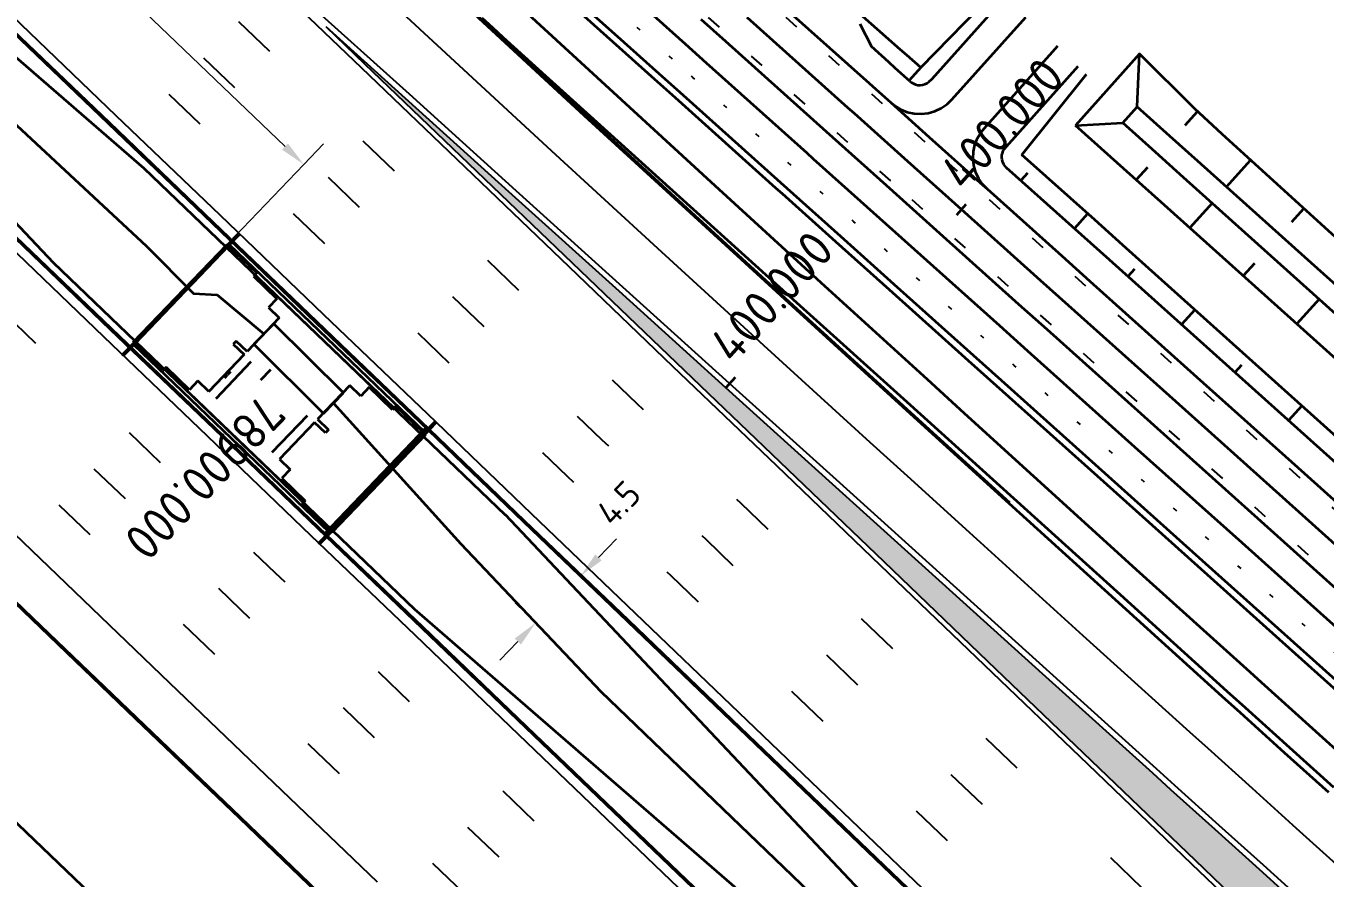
# Model space of a CAD drawing. Header units: metres. Extents: x 134219 to 139178, y 438661 to 444352.
# Drawn here: x 138067.3 to 138157.6, y 439643.4 to 439702.7 of the extents above; entities that cross this region are included whole.
import ezdxf

# ---------------------------------------------------------------- set-up
doc = ezdxf.new("R2010")
doc.units = ezdxf.units.M
for name, pattern in [('13strp', [4, 1, -3]), ('30270strp', [3, 0.3, -2.7]), ('39strp', [12, 3, -9])]:
    doc.linetypes.add(name, pattern=pattern)
doc.layers.get('DEFPOINTS').update_dxf_attribs({"color": 193})
for name, color, linetype, lineweight in [('N-WE-KL-ET_LS_OV_KABEL-G', 10, 'KL-LS-OV-N', 35), ('N-WE-KL-ET_LS_OV_KABEL-M', 7, 'Continuous', 18), ('N-WE-KL-ET_MANTELBUIS-G', 10, 'Continuous', 35), ('Utd-geleiderail-nw', 8, 'glm a2ee v014$0$f2m40080', 35), ('Utd-ondergr-nw', 8, '13strp', 35)]:
    doc.layers.add(name, color=color, linetype=linetype, lineweight=lineweight)
doc.layers.add('Utd-weg-nw', color=8, linetype='Continuous')
doc.styles.add('alm a2ee v011$0$rtw_iso', font='NLCS-ISO.ttf')
doc.styles.add('NLCS_18', font='NLCS-ISO.ttf', dxfattribs={"height": 1.8})
doc.linetypes.add('glm a2ee v014$0$f2m40080', pattern='A,2,-1,[160,RTW.shx,S=0.5,R=0,X=0,Y=0],-1', length=4)
doc.linetypes.add('KL-LS-OV-N', pattern='A,4,-1,[103,NLCS.SHX,S=0.75,R=0,X=0,Y=0],-1,4,-1.5,["0V",Standard,S=1,R=0,X=0,Y=-0.5],-3', length=14.5)
doc.dimstyles.new('NLCS_t18_pijl_Dimension_l3_h1', dxfattribs={"dimtxt": 1.8, "dimasz": 1.8, "dimexe": 2, "dimexo": 2, "dimgap": 0.7, "dimtad": 1, "dimdec": 1, "dimzin": 0, "dimdsep": 46, "dimtxsty": 'NLCS_18', "dimcen": 2.5, "dimdle": 2, "dimclrd": 256, "dimclre": 256, "dimclrt": 256, "dimadec": 1, "dimazin": 0, "dimtfac": 1, "dimtdec": 1, "dimtofl": 0, "dimtmove": 1, "dimatfit": 0, "dimfxl": 0, "dimtolj": 1, "dimtzin": 0, "dimlwd": 18, "dimlwe": 18, "dimarcsym": 0})

# ---------------------------------------------------------------- blocks, each defined once
blk = doc.blocks.new('*D500')
at = {"layer": 'DEFPOINTS', "color": 0, "transparency": 16777216}
for p in [(138052.895, 439725.314), (138052.895, 439725.314), (138086.565, 439693.029)]:
    blk.add_point(p, dxfattribs=at)
at = {"layer": 'N-WE-KL-ET_LS_OV_KABEL-M', "lineweight": 18, "transparency": 16777216}
for p, q in [((138052.895, 439725.314), (138054.28, 439726.758)), ((138086.565, 439693.029), (138087.95, 439694.473))]:
    blk.add_line(p, q, dxfattribs=at)
at = {"layer": 'N-WE-KL-ET_LS_OV_KABEL-M', "linetype": 'Continuous', "lineweight": 18, "transparency": 16777216}
blk.add_line((138085.266, 439694.275), (138054.195, 439724.068), dxfattribs=at)
at = {"layer": 'N-WE-KL-ET_LS_OV_KABEL-M', "transparency": 16777216}
for points in [[(138054.402, 439724.285), (138053.987, 439723.852), (138052.895, 439725.314)], [(138085.474, 439694.491), (138085.059, 439694.058), (138086.565, 439693.029)]]:
    blk.add_solid(points, dxfattribs=at)
at = {"layer": 'N-WE-KL-ET_LS_OV_KABEL-M', "transparency": 16777216, "insert": (138070.838, 439710.326), "char_height": 1.8, "attachment_point": 5, "rotation": 316.20292, "style": 'NLCS_18'}
blk.add_mtext('\\A1;46.6', dxfattribs=at)
blk = doc.blocks.new('*D502')
at = {"layer": 'DEFPOINTS', "color": 0, "transparency": 16777216}
for p in [(138105.814, 439664.408), (138102.702, 439661.162), (138102.702, 439661.162)]:
    blk.add_point(p, dxfattribs=at)
at = {"layer": 'N-WE-KL-ET_LS_OV_KABEL-M', "linetype": 'Continuous', "lineweight": 18, "transparency": 16777216}
for p, q in [((138107.06, 439665.708), (138108.306, 439667.007)), ((138101.456, 439659.863), (138100.21, 439658.563))]:
    blk.add_line(p, q, dxfattribs=at)
at = {"layer": 'N-WE-KL-ET_LS_OV_KABEL-M', "lineweight": 18, "transparency": 16777216}
for p, q in [((138105.814, 439664.408), (138104.371, 439665.792)), ((138102.702, 439661.162), (138101.258, 439662.546))]:
    blk.add_line(p, q, dxfattribs=at)
at = {"layer": 'N-WE-KL-ET_LS_OV_KABEL-M', "transparency": 16777216}
for points in [[(138106.843, 439665.915), (138107.277, 439665.5), (138105.814, 439664.408)], [(138101.24, 439660.07), (138101.673, 439659.655), (138102.702, 439661.162)]]:
    blk.add_solid(points, dxfattribs=at)
at = {"layer": 'N-WE-KL-ET_LS_OV_KABEL-M', "transparency": 16777216, "insert": (138108.457, 439669.476), "char_height": 1.8, "attachment_point": 5, "rotation": 46.20578, "style": 'NLCS_18'}
blk.add_mtext('\\A1;4.5', dxfattribs=at)

msp = doc.modelspace()

# ---------------------------------------------------------------- hatches: boundary and pattern name
at = {"layer": 'Utd-weg-nw', "linetype": 'Continuous'}
msp.add_hatch(color=256, dxfattribs=at).paths.add_polyline_path([(138088.128, 439702.589), (138090.801, 439700.026), (138098.019, 439693.105), (138105.238, 439686.185), (138112.456, 439679.264), (138119.674, 439672.343), (138126.893, 439665.423), (138134.111, 439658.502), (138141.329, 439651.581), (138148.548, 439644.661), (138152.918, 439640.47), (138154.787, 439642.419), (138153.027, 439644.002), (138149.948, 439646.778), (138146.87, 439649.556), (138145.601, 439650.701), (138138.179, 439657.402), (138130.756, 439664.103), (138123.334, 439670.805), (138115.911, 439677.506), (138108.489, 439684.207), (138101.066, 439690.908), (138093.644, 439697.609)])

# ---------------------------------------------------------------- linework, layer by layer
at = {"layer": 'N-WE-KL-ET_LS_OV_KABEL-G', "flags": 128}
for points, elevation in [([(138046.772, 439714.322), (138047.228, 439713.882), (138048.955, 439712.644), (138051.865, 439709.961), (138053.219, 439708.199), (138075.646, 439687.35), (138078.905, 439684.054), (138080.543, 439683.965), (138083.792, 439681.241), (138083.794, 439681.24)], 0.581), ([(138088.637, 439676.432), (138088.638, 439676.428), (138097.501, 439666.648), (138107.234, 439656.382), (138139.914, 439624.963), (138141.781, 439623.503), (138163.107, 439603.074)], 1.168)]:
    msp.add_lwpolyline(points, dxfattribs=dict(at, elevation=elevation))
at = {"layer": 'N-WE-KL-ET_LS_OV_KABEL-M'}
msp.add_lwpolyline([(138081.235, 439687.47), (138086.565, 439693.029)], dxfattribs=at)
at = {"layer": 'N-WE-KL-ET_MANTELBUIS-G', "flags": 128}
msp.add_lwpolyline([(138089.341, 439677.142), (138084.498, 439681.95), (138083.089, 439680.531), (138087.932, 439675.722)], close=True, dxfattribs=at)
at = {"layer": 'Utd-geleiderail-nw', "linetype": 'Continuous', "flags": 128}
for points in [[(138024.839, 439736.668), (138075.447, 439692.776), (138100.581, 439668.677)], [(138023.148, 439734.947), (138069.146, 439686.204), (138094.279, 439662.105)], [(138098.944, 439703.218), (138099.682, 439702.546), (138100.42, 439701.875), (138101.158, 439701.205), (138101.897, 439700.535), (138102.637, 439699.866), (138103.376, 439699.196), (138103.839, 439698.779), (138106.226, 439696.624), (138113.649, 439689.922), (138121.071, 439683.221), (138128.494, 439676.52), (138135.916, 439669.819), (138143.339, 439663.118), (138150.761, 439656.417), (138152.03, 439655.271), (138155.106, 439652.495), (138158.18, 439649.723)], [(138100.574, 439668.684), (138146.859, 439619.636)], [(138094.274, 439662.109), (138143.623, 439619.31)]]:
    msp.add_lwpolyline(points, dxfattribs=at)
at = {"layer": 'Utd-ondergr-nw', "linetype": 'Continuous'}
for p, q in [((138125.232, 439702.813), (138126.036, 439701.222)), ((138082.021, 439688.218), (138081.271, 439687.435)), ((138081.343, 439687.366), (138082.093, 439688.148)), ((138082.093, 439688.148), (138082.021, 439688.218)), ((138074.709, 439680.664), (138081.235, 439687.47)), ((138074.816, 439680.559), (138081.343, 439687.366)), ((138081.343, 439687.366), (138074.817, 439680.56)), ((138081.235, 439687.47), (138081.343, 439687.366)), ((138081.271, 439687.435), (138081.343, 439687.366)), ((138081.343, 439687.366), (138083.298, 439685.492)), ((138094.997, 439674.412), (138081.412, 439687.438)), ((138083.298, 439685.492), (138083.069, 439685.253)), ((138083.069, 439685.253), (138084.693, 439683.696)), ((138092.848, 439676.091), (138083.176, 439685.365)), ((138084.693, 439683.696), (138084.108, 439683.086)), ((138084.866, 439682.36), (138082.624, 439680.021)), ((138084.108, 439683.086), (138084.866, 439682.36)), ((138073.958, 439679.809), (138074.745, 439680.629)), ((138074.817, 439680.56), (138074.031, 439679.74)), ((138074.817, 439680.56), (138074.709, 439680.664)), ((138074.745, 439680.629), (138074.817, 439680.56)), ((138088.332, 439667.462), (138074.748, 439680.488)), ((138076.771, 439678.685), (138074.816, 439680.559)), ((138081.866, 439680.748), (138081.658, 439680.531)), ((138081.658, 439680.531), (138082.416, 439679.804)), ((138082.624, 439680.021), (138081.866, 439680.748)), ((138074.031, 439679.74), (138073.958, 439679.809)), ((138079.966, 439677.249), (138082.416, 439679.804)), ((138082.416, 439679.804), (138079.966, 439677.249)), ((138076.999, 439678.923), (138076.771, 439678.685)), ((138086.547, 439669.519), (138076.875, 439678.793)), ((138078.623, 439677.366), (138076.999, 439678.923)), ((138080.471, 439676.765), (138082.921, 439679.32)), ((138081.471, 439678.601), (138081.272, 439678.394)), ((138079.208, 439677.976), (138078.623, 439677.366)), ((138079.966, 439677.249), (138079.208, 439677.976)), ((138081.073, 439678.187), (138081.272, 439678.394)), ((138089.775, 439677.653), (138087.532, 439675.315)), ((138090.532, 439676.926), (138089.775, 439677.653)), ((138091.117, 439677.536), (138090.532, 439676.926)), ((138092.741, 439675.979), (138091.117, 439677.536)), ((138092.97, 439676.217), (138092.741, 439675.979)), ((138094.927, 439674.34), (138092.97, 439676.217)), ((138084.369, 439673.027), (138086.819, 439675.583)), ((138087.324, 439675.098), (138084.874, 439672.543)), ((138088.082, 439674.371), (138087.324, 439675.098)), ((138087.532, 439675.315), (138088.29, 439674.588)), ((138095.679, 439675.123), (138094.927, 439674.34)), ((138095, 439674.271), (138095.751, 439675.054)), ((138095.751, 439675.054), (138095.679, 439675.123)), ((138087.983, 439667.332), (138095.112, 439674.767)), ((138088.29, 439674.588), (138088.082, 439674.371)), ((138088.401, 439667.534), (138094.927, 439674.34)), ((138088.402, 439667.534), (138094.927, 439674.34)), ((138095.036, 439674.236), (138088.51, 439667.43)), ((138094.927, 439674.34), (138095, 439674.271)), ((138094.927, 439674.34), (138095.036, 439674.236)), ((138084.874, 439672.543), (138085.632, 439671.816)), ((138085.632, 439671.816), (138085.047, 439671.206)), ((138085.047, 439671.206), (138086.671, 439669.649)), ((138086.671, 439669.649), (138086.443, 439669.411)), ((138086.443, 439669.411), (138088.401, 439667.534)), ((138087.616, 439666.715), (138088.402, 439667.534)), ((138088.474, 439667.465), (138087.688, 439666.645)), ((138088.51, 439667.43), (138088.402, 439667.534)), ((138088.402, 439667.534), (138088.474, 439667.465)), ((138087.688, 439666.645), (138087.616, 439666.715))]:
    msp.add_line(p, q, dxfattribs=at)
at = {"layer": 'Utd-ondergr-nw', "color": 7, "linetype": 'Continuous'}
for p, q in [((138131.972, 439689.524), (138132.639, 439690.268)), ((138084.247, 439678.741), (138083.555, 439678.019)), ((138084.247, 439678.741), (138083.555, 439678.019)), ((138115.911, 439677.506), (138116.581, 439678.248))]:
    msp.add_line(p, q, dxfattribs=at)
at = {"layer": 'Utd-ondergr-nw', "linetype": 'Continuous', "flags": 128}
for points in [[(137957.753, 439792.495), (137964.932, 439785.527), (137972.119, 439778.566), (137979.312, 439771.612), (137986.513, 439764.666), (137993.72, 439757.726), (138000.935, 439750.794), (138005.285, 439746.621), (138008.154, 439743.87), (138015.372, 439736.949), (138022.591, 439730.028), (138029.809, 439723.108), (138037.027, 439716.187), (138044.246, 439709.266), (138051.464, 439702.346), (138058.682, 439695.425), (138065.9, 439688.504), (138073.119, 439681.583), (138080.337, 439674.663), (138087.555, 439667.742), (138094.774, 439660.821), (138101.992, 439653.901), (138109.21, 439646.98), (138116.429, 439640.059)], [(137957.801, 439792.546), (137964.981, 439785.577), (137972.168, 439778.616), (137979.361, 439771.663), (137986.562, 439764.716), (137993.769, 439757.777), (138000.983, 439750.844), (138005.334, 439746.671), (138008.203, 439743.92), (138015.421, 439737), (138022.639, 439730.079), (138029.857, 439723.158), (138037.076, 439716.238), (138044.294, 439709.317), (138051.512, 439702.396), (138058.731, 439695.475), (138065.949, 439688.555), (138073.167, 439681.634), (138080.386, 439674.713), (138087.604, 439667.793), (138094.822, 439660.872), (138102.04, 439653.951), (138109.259, 439647.03), (138116.477, 439640.11)], [(137959.379, 439765.401), (137966.586, 439758.434), (137973.8, 439751.475), (137981.021, 439744.523), (137988.248, 439737.578), (137992.606, 439733.397), (137995.475, 439730.646), (138002.694, 439723.725), (138009.912, 439716.804), (138017.13, 439709.884), (138024.349, 439702.963), (138031.567, 439696.042), (138038.785, 439689.122), (138046.003, 439682.201), (138053.222, 439675.28), (138060.44, 439668.36), (138067.658, 439661.439), (138074.877, 439654.518), (138082.095, 439647.597), (138089.313, 439640.677)], [(137959.428, 439765.451), (137966.635, 439758.484), (137973.848, 439751.525), (137981.069, 439744.573), (137988.297, 439737.628), (137992.655, 439733.447), (137995.524, 439730.696), (138002.742, 439723.776), (138009.96, 439716.855), (138017.179, 439709.934), (138024.397, 439703.014), (138031.615, 439696.093), (138038.834, 439689.172), (138046.052, 439682.251), (138053.27, 439675.331), (138060.489, 439668.41), (138067.707, 439661.489), (138074.925, 439654.569), (138082.143, 439647.648), (138089.362, 439640.727)], [(137958.959, 439750.536), (137966.18, 439743.569), (137973.409, 439736.609), (137980.644, 439729.657), (137985.007, 439725.471), (137987.876, 439722.72), (137995.095, 439715.799), (138002.313, 439708.879), (138009.531, 439701.958), (138016.75, 439695.037), (138023.968, 439688.117), (138031.186, 439681.196), (138038.405, 439674.275), (138045.623, 439667.355), (138052.841, 439660.434), (138060.059, 439653.513), (138067.278, 439646.592), (138074.496, 439639.672)], [(138110.947, 439698.963), (138108.076, 439701.537), (138105.206, 439704.11), (138103.5, 439705.638), (138096.054, 439712.313), (138092.958, 439715.089), (138091.78, 439716.198), (138090.657, 439717.364), (138089.591, 439718.582), (138088.587, 439719.851), (138087.665, 439721.139), (138086.806, 439722.468), (138086.011, 439723.837), (138085.282, 439725.243), (138084.62, 439726.681), (138084.028, 439728.149), (138083.507, 439729.644), (138083.108, 439730.974), (138083.057, 439731.162), (138082.68, 439732.7), (138082.377, 439734.254), (138082.147, 439735.82), (138081.993, 439737.396), (138081.92, 439738.77)], [(138111.28, 439699.336), (138108.41, 439701.909), (138105.539, 439704.482), (138103.834, 439706.011), (138096.388, 439712.686), (138093.292, 439715.461), (138092.131, 439716.554), (138091.025, 439717.702), (138089.976, 439718.902), (138088.986, 439720.152), (138088.079, 439721.42), (138087.232, 439722.73), (138086.449, 439724.078), (138085.731, 439725.462), (138085.079, 439726.879), (138084.496, 439728.325), (138083.983, 439729.798), (138083.59, 439731.108), (138083.54, 439731.293), (138083.168, 439732.807), (138082.869, 439734.338), (138082.644, 439735.881), (138082.492, 439737.433)], [(138113.116, 439701.383), (138110.245, 439703.957), (138107.375, 439706.53), (138105.67, 439708.058), (138098.224, 439714.733), (138095.128, 439717.509), (138094.064, 439718.51), (138093.051, 439719.561), (138092.09, 439720.661), (138091.184, 439721.806), (138090.352, 439722.967), (138089.577, 439724.167), (138088.859, 439725.402), (138088.201, 439726.67), (138087.605, 439727.968), (138087.07, 439729.293), (138086.6, 439730.642), (138086.241, 439731.842), (138086.194, 439732.011), (138085.854, 439733.398), (138085.58, 439734.8), (138085.374, 439736.214), (138085.234, 439737.635)], [(138159.552, 439651.246), (138156.479, 439654.017), (138153.404, 439656.793), (138152.135, 439657.938), (138144.713, 439664.639), (138137.33, 439671.344), (138132.512, 439675.72), (138129.932, 439678.066), (138122.549, 439684.793), (138115.18, 439691.536), (138107.825, 439698.293), (138100.483, 439705.065), (138093.154, 439711.852), (138085.84, 439718.653), (138082.925, 439721.37), (138082.837, 439721.453), (138082.766, 439721.52)], [(138157.845, 439649.352), (138154.771, 439652.124), (138151.695, 439654.9), (138150.426, 439656.046), (138143.004, 439662.747), (138135.616, 439669.457), (138130.798, 439673.833), (138128.216, 439676.179), (138120.83, 439682.91), (138113.457, 439689.656), (138106.098, 439696.417), (138098.752, 439703.193), (138091.42, 439709.983), (138084.101, 439716.787), (138081.186, 439719.506), (138081.097, 439719.589), (138081.057, 439719.626)], [(138135.663, 439669.508), (138130.845, 439673.885), (138128.263, 439676.231), (138120.877, 439682.962), (138113.504, 439689.708), (138106.145, 439696.469), (138098.8, 439703.244), (138091.468, 439710.034), (138084.149, 439716.839), (138081.233, 439719.557), (138081.145, 439719.64), (138081.104, 439719.678)], [(138130.084, 439694.909), (138127.406, 439697.309), (138126.36, 439698.246), (138125.911, 439698.648), (138118.913, 439704.92)], [(138129.474, 439699.775), (138134.559, 439704.987)], [(138128.74, 439698.798), (138128.824, 439698.731), (138128.964, 439698.647), (138129.116, 439698.586), (138129.275, 439698.552), (138129.438, 439698.543), (138129.6, 439698.561), (138129.757, 439698.606), (138129.905, 439698.675), (138130.039, 439698.767), (138130.256, 439698.982), (138135.184, 439704.488)], [(138065.49, 439703.07), (138065.762, 439702.809), (138072.98, 439695.889), (138080.199, 439688.968), (138087.417, 439682.047), (138094.635, 439675.126), (138101.854, 439668.206), (138109.072, 439661.285), (138116.29, 439654.364), (138123.508, 439647.444), (138130.727, 439640.523), (138137.945, 439633.602), (138145.163, 439626.681), (138152.382, 439619.761), (138159.6, 439612.84)], [(138065.538, 439703.121), (138065.811, 439702.86), (138073.029, 439695.939), (138080.247, 439689.018), (138087.465, 439682.098), (138094.684, 439675.177), (138101.902, 439668.256), (138109.12, 439661.336), (138116.339, 439654.415), (138123.557, 439647.494), (138130.775, 439640.573), (138137.994, 439633.653), (138145.212, 439626.732), (138152.43, 439619.811), (138159.648, 439612.891)], [(138127.08, 439691.557), (138123.357, 439694.895), (138122.907, 439695.297), (138115.91, 439701.569), (138114.197, 439703.104)], [(138159.427, 439665.589), (138154.646, 439669.874), (138147.199, 439676.548), (138139.752, 439683.222), (138137.802, 439684.97), (138132.305, 439689.896), (138128.582, 439693.233), (138124.858, 439696.57), (138124.409, 439696.973), (138117.412, 439703.244)], [(138129.474, 439699.775), (138128.5, 439700.633), (138128.046, 439701.032), (138125.043, 439703.658)], [(138127.406, 439697.309), (138127.657, 439697.106), (138128.077, 439696.854), (138128.532, 439696.674), (138129.01, 439696.569), (138129.498, 439696.544), (138129.985, 439696.599), (138130.456, 439696.732), (138130.899, 439696.939), (138131.302, 439697.216), (138131.643, 439697.542), (138136.769, 439703.268)], [(138159.256, 439660.035), (138156.59, 439662.424), (138151.81, 439666.709), (138144.363, 439673.383), (138136.916, 439680.057), (138134.966, 439681.805), (138129.469, 439686.731), (138125.745, 439690.068), (138122.022, 439693.405), (138121.573, 439693.808), (138114.575, 439700.079), (138113.116, 439701.383)], [(138128.74, 439698.798), (138127.695, 439699.735), (138127.246, 439700.138), (138126.036, 439701.222)], [(138134.107, 439691.302), (138133.79, 439691.633), (138133.512, 439692.036), (138133.302, 439692.478), (138133.168, 439692.948), (138133.111, 439693.434), (138133.135, 439693.923), (138133.237, 439694.402), (138133.416, 439694.857), (138133.667, 439695.278), (138133.874, 439695.538), (138139.004, 439701.267)], [(138185.193, 439664.03), (138180.216, 439668.438), (138172.819, 439675.167), (138170.098, 439677.495), (138165.253, 439681.708), (138157.826, 439688.405), (138150.421, 439695.126), (138148.505, 439696.912), (138144.687, 439700.715)], [(138129.474, 439699.775), (138128.669, 439698.862)], [(138135.442, 439692.792), (138135.337, 439692.902), (138135.244, 439693.036), (138135.174, 439693.184), (138135.129, 439693.34), (138135.11, 439693.502), (138135.118, 439693.665), (138135.152, 439693.825), (138135.212, 439693.977), (138135.295, 439694.117), (138135.433, 439694.285), (138140.421, 439699.855)], [(138164.534, 439650.94), (138157.087, 439657.614), (138154.421, 439660.004), (138149.64, 439664.288), (138142.194, 439670.963), (138134.747, 439677.637), (138132.797, 439679.384), (138127.3, 439684.311), (138123.576, 439687.648), (138119.853, 439690.985), (138119.403, 439691.388), (138112.406, 439697.659), (138110.947, 439698.963)], [(138164.868, 439651.313), (138157.421, 439657.987), (138154.755, 439660.376), (138149.974, 439664.661), (138142.527, 439671.335), (138135.08, 439678.009), (138133.13, 439679.757), (138127.633, 439684.683), (138123.91, 439688.02), (138120.187, 439691.357), (138119.737, 439691.76), (138112.74, 439698.031), (138111.28, 439699.335)], [(138136.497, 439693.693), (138140.995, 439699.298)], [(138188.084, 439658.233), (138186.072, 439659.988), (138178.558, 439666.588), (138171.08, 439673.227), (138168.412, 439675.614), (138163.631, 439679.899), (138156.184, 439686.573), (138148.737, 439693.247), (138146.787, 439694.995), (138144.513, 439697.029)], [(138147.86, 439695.758), (138148.717, 439696.715)], [(138187.083, 439657.116), (138185.071, 439658.871), (138177.557, 439665.471), (138170.079, 439672.11), (138167.411, 439674.497), (138162.63, 439678.782), (138155.183, 439685.456), (138147.736, 439692.13), (138145.786, 439693.878), (138143.511, 439695.912)], [(138185.935, 439644.853), (138183.828, 439646.741), (138178.488, 439651.527), (138171.041, 439658.201), (138163.595, 439664.875), (138160.928, 439667.265), (138156.148, 439671.549), (138148.701, 439678.223), (138141.254, 439684.897), (138139.304, 439686.645), (138134.107, 439691.302), (138133.807, 439691.572), (138130.084, 439694.909)], [(138187.29, 439653.856), (138183.519, 439657.14), (138176.005, 439663.739), (138168.527, 439670.379), (138165.859, 439672.766), (138161.078, 439677.051), (138153.631, 439683.725), (138146.184, 439690.399), (138144.234, 439692.147), (138140.221, 439695.732)], [(138185.923, 439649.746), (138180.85, 439654.161), (138173.336, 439660.761), (138165.858, 439667.4), (138163.189, 439669.787), (138158.409, 439674.072), (138150.962, 439680.746), (138143.515, 439687.42), (138141.565, 439689.168), (138136.497, 439693.693)], [(138150.726, 439691.465), (138152.399, 439693.331)], [(138185.163, 439648.23), (138179.823, 439653.016), (138172.376, 439659.69), (138164.929, 439666.364), (138162.263, 439668.754), (138157.483, 439673.039), (138150.036, 439679.713), (138142.589, 439686.387), (138140.639, 439688.135), (138135.442, 439692.792)], [(138136.889, 439692.42), (138136.43, 439691.906)], [(138145.226, 439692.819), (138144.451, 439691.953)], [(138182.932, 439641.502), (138175.485, 439648.176), (138168.038, 439654.85), (138160.591, 439661.524), (138157.925, 439663.913), (138153.144, 439668.198), (138145.697, 439674.872), (138138.251, 439681.546), (138136.3, 439683.294), (138130.804, 439688.22), (138127.08, 439691.557)], [(138149.725, 439690.348), (138148.173, 439688.616)], [(138141.076, 439689.604), (138140.152, 439688.571)], [(138155.276, 439689.049), (138156.102, 439689.971)], [(138152.673, 439686.145), (138151.897, 439685.279)], [(138144.338, 439685.751), (138143.874, 439685.234)], [(138157.172, 439683.673), (138155.62, 439681.942)], [(138148.524, 439682.931), (138147.598, 439681.897)], [(138151.784, 439679.077), (138151.321, 439678.56)], [(138155.971, 439676.257), (138155.045, 439675.223)]]:
    msp.add_lwpolyline(points, dxfattribs=at)
msp.add_lwpolyline([(138140.221, 439695.732), (138143.511, 439695.912), (138144.513, 439697.029), (138144.687, 439700.715), (138140.221, 439695.732)], close=True, dxfattribs=at)
at = {"layer": 'Utd-weg-nw', "linetype": '39strp', "flags": 128}
for points in [[(137875.961, 439866.187), (137883.122, 439859.208), (137890.284, 439852.228), (137897.445, 439845.249), (137904.607, 439838.269), (137911.768, 439831.29), (137917.211, 439825.985), (137918.93, 439824.31), (137926.091, 439817.331), (137933.253, 439810.351), (137940.414, 439803.372), (137943.472, 439800.391), (137947.581, 439796.39), (137954.756, 439789.411), (137961.939, 439782.44), (137969.129, 439775.476), (137976.325, 439768.519), (137983.529, 439761.57), (137990.74, 439754.627), (137997.957, 439747.692), (138002.309, 439743.517), (138005.178, 439740.766), (138012.396, 439733.845), (138019.615, 439726.925), (138026.833, 439720.004), (138034.051, 439713.083), (138041.27, 439706.162), (138048.488, 439699.242), (138055.706, 439692.321), (138062.925, 439685.4), (138070.143, 439678.48), (138077.361, 439671.559), (138084.579, 439664.638), (138091.798, 439657.718), (138099.016, 439650.797), (138106.234, 439643.876), (138113.453, 439636.955), (138120.671, 439630.035), (138127.889, 439623.114), (138135.108, 439616.193), (138142.326, 439609.273), (138149.544, 439602.352), (138156.763, 439595.431), (138163.981, 439588.51), (138171.199, 439581.59), (138178.417, 439574.669), (138185.636, 439567.748), (138192.854, 439560.828), (138200.072, 439553.907), (138207.291, 439546.986)], [(137873.518, 439863.681), (137880.679, 439856.701), (137887.841, 439849.722), (137895.002, 439842.742), (137902.164, 439835.763), (137909.325, 439828.783), (137914.768, 439823.479), (137916.487, 439821.804), (137923.648, 439814.824), (137930.81, 439807.845), (137937.971, 439800.865), (137941.03, 439797.885), (137945.139, 439793.882), (137952.318, 439786.901), (137959.503, 439779.927), (137966.695, 439772.961), (137973.894, 439766.001), (137981.1, 439759.049), (137988.313, 439752.105), (137995.533, 439745.167), (137999.887, 439740.99), (138002.756, 439738.24), (138009.974, 439731.319), (138017.193, 439724.398), (138024.411, 439717.477), (138031.629, 439710.557), (138038.847, 439703.636), (138046.066, 439696.715), (138053.284, 439689.795), (138060.502, 439682.874), (138067.721, 439675.953), (138074.939, 439669.033), (138082.157, 439662.112), (138089.376, 439655.191), (138096.594, 439648.27), (138103.812, 439641.35), (138111.03, 439634.429), (138118.249, 439627.508), (138125.467, 439620.588), (138132.685, 439613.667), (138139.904, 439606.746), (138147.122, 439599.825), (138154.34, 439592.905), (138161.559, 439585.984), (138168.777, 439579.063), (138175.995, 439572.143), (138183.213, 439565.222), (138190.432, 439558.301), (138197.65, 439551.381), (138204.868, 439544.46)], [(137871.075, 439861.174), (137878.237, 439854.195), (137885.398, 439847.215), (137892.56, 439840.236), (137899.721, 439833.256), (137906.883, 439826.277), (137912.325, 439820.972), (137914.044, 439819.297), (137921.206, 439812.318), (137928.367, 439805.338), (137935.528, 439798.359), (137938.587, 439795.378), (137942.698, 439791.374), (137949.879, 439784.39), (137957.066, 439777.414), (137964.261, 439770.446), (137971.463, 439763.484), (137978.671, 439756.529), (137985.887, 439749.582), (137993.109, 439742.642), (137997.465, 439738.464), (138000.334, 439735.713), (138007.552, 439728.792), (138014.77, 439721.872), (138021.989, 439714.951), (138029.207, 439708.03), (138036.425, 439701.11), (138043.643, 439694.189), (138050.862, 439687.268), (138058.08, 439680.348), (138065.298, 439673.427), (138072.517, 439666.506), (138079.735, 439659.585), (138086.953, 439652.665), (138094.172, 439645.744), (138101.39, 439638.823), (138108.608, 439631.903), (138115.827, 439624.982), (138123.045, 439618.061), (138130.263, 439611.14), (138137.481, 439604.22), (138144.7, 439597.299), (138151.918, 439590.378), (138159.136, 439583.458), (138166.355, 439576.537), (138173.573, 439569.616), (138180.791, 439562.696), (138188.01, 439555.775), (138195.228, 439548.854), (138202.446, 439541.933)], [(138073.359, 439711.277), (138073.631, 439711.016), (138080.849, 439704.096), (138088.068, 439697.175), (138095.286, 439690.254), (138102.504, 439683.334), (138109.722, 439676.413), (138116.941, 439669.492), (138124.159, 439662.572), (138131.377, 439655.651), (138138.596, 439648.73), (138145.814, 439641.809), (138153.032, 439634.889), (138160.251, 439627.968), (138167.469, 439621.047), (138174.687, 439614.127), (138181.905, 439607.206), (138189.124, 439600.285), (138196.342, 439593.364), (138203.56, 439586.444), (138210.779, 439579.523), (138217.997, 439572.602), (138225.215, 439565.682), (138232.434, 439558.761), (138239.652, 439551.84), (138246.87, 439544.92), (138254.088, 439537.999), (138261.307, 439531.078), (138268.525, 439524.157), (138275.743, 439517.237), (138282.962, 439510.316), (138290.18, 439503.395), (138297.398, 439496.475), (138304.617, 439489.554), (138311.835, 439482.633), (138319.053, 439475.713), (138326.271, 439468.792), (138333.49, 439461.871), (138340.708, 439454.95), (138347.926, 439448.03), (138355.145, 439441.109), (138362.363, 439434.188), (138369.581, 439427.268), (138376.8, 439420.347), (138384.018, 439413.426), (138388.856, 439408.788)], [(138070.937, 439708.751), (138071.209, 439708.49), (138078.427, 439701.569), (138085.645, 439694.649), (138092.864, 439687.728), (138100.082, 439680.807), (138107.3, 439673.887), (138114.518, 439666.966), (138121.737, 439660.045), (138128.955, 439653.124), (138136.173, 439646.204), (138143.392, 439639.283), (138150.61, 439632.362), (138157.828, 439625.442), (138165.047, 439618.521), (138172.265, 439611.6), (138179.483, 439604.679), (138186.701, 439597.759), (138193.92, 439590.838), (138201.138, 439583.917), (138208.356, 439576.997), (138215.575, 439570.076), (138222.793, 439563.155), (138230.011, 439556.235), (138237.23, 439549.314), (138244.448, 439542.393), (138251.666, 439535.472), (138258.884, 439528.552), (138266.103, 439521.631), (138273.321, 439514.71), (138280.539, 439507.79), (138287.758, 439500.869), (138294.976, 439493.948), (138302.194, 439487.028), (138309.413, 439480.107), (138316.631, 439473.186), (138323.849, 439466.265), (138331.067, 439459.345), (138338.286, 439452.424), (138345.504, 439445.503), (138352.722, 439438.583), (138359.941, 439431.662), (138367.159, 439424.741), (138374.377, 439417.82), (138381.596, 439410.9), (138386.428, 439406.267)], [(138068.514, 439706.225), (138068.786, 439705.964), (138076.005, 439699.043), (138083.223, 439692.122), (138090.441, 439685.202), (138097.66, 439678.281), (138104.878, 439671.36), (138112.096, 439664.439), (138119.315, 439657.519), (138126.533, 439650.598), (138133.751, 439643.677), (138140.969, 439636.757), (138148.188, 439629.836), (138155.406, 439622.915), (138162.624, 439615.994), (138169.843, 439609.074), (138177.061, 439602.153), (138184.279, 439595.232), (138191.498, 439588.312), (138198.716, 439581.391), (138205.934, 439574.47), (138213.152, 439567.55), (138220.371, 439560.629), (138227.589, 439553.708), (138234.807, 439546.787), (138242.026, 439539.867), (138249.244, 439532.946), (138256.462, 439526.025), (138263.681, 439519.105), (138270.899, 439512.184), (138278.117, 439505.263), (138285.335, 439498.343), (138292.554, 439491.422), (138299.772, 439484.501), (138306.99, 439477.58), (138314.209, 439470.66), (138321.427, 439463.739), (138328.645, 439456.818), (138335.864, 439449.898), (138343.082, 439442.977), (138350.3, 439436.056), (138357.518, 439429.135), (138364.737, 439422.215), (138371.955, 439415.294), (138379.173, 439408.373), (138384, 439403.746)]]:
    msp.add_lwpolyline(points, dxfattribs=at)
at = {"layer": 'Utd-weg-nw', "linetype": '30270strp', "flags": 128}
for points in [[(138112.198, 439700.359), (138109.328, 439702.933), (138106.457, 439705.506), (138104.752, 439707.034), (138097.306, 439713.709), (138094.21, 439716.485), (138093.098, 439717.532), (138092.038, 439718.631), (138091.033, 439719.781), (138090.085, 439720.979), (138089.215, 439722.194), (138088.404, 439723.448), (138087.654, 439724.74), (138086.966, 439726.066), (138086.342, 439727.424), (138085.783, 439728.809), (138085.291, 439730.22), (138084.915, 439731.475), (138084.867, 439731.652), (138084.511, 439733.103), (138084.225, 439734.569), (138084.009, 439736.047), (138083.863, 439737.534), (138083.794, 439738.83), (138083.788, 439739.026), (138083.785, 439740.52), (138083.853, 439742.012), (138083.991, 439743.5), (138084.2, 439744.979), (138084.437, 439746.243), (138084.48, 439746.447), (138084.829, 439747.899), (138085.246, 439749.334), (138085.732, 439750.746), (138086.267, 439752.094), (138086.864, 439753.416), (138087.521, 439754.709), (138088.237, 439755.97), (138090.412, 439759.599), (138090.526, 439759.79), (138095.664, 439768.368), (138097.741, 439771.835), (138100.803, 439776.947), (138105.942, 439785.525), (138111.081, 439794.104), (138116.22, 439802.682), (138121.359, 439811.261), (138126.498, 439819.84), (138131.637, 439828.418), (138134.228, 439832.744)], [(138450.822, 439496.507), (138450.642, 439496.721), (138450.134, 439497.328), (138448.806, 439498.858), (138447.428, 439500.342), (138445.999, 439501.778), (138444.522, 439503.165), (138443.151, 439504.371), (138441.743, 439505.535), (138440.299, 439506.655), (138438.822, 439507.73), (138437.313, 439508.759), (138435.772, 439509.741), (138434.203, 439510.676), (138432.605, 439511.561), (138430.98, 439512.397), (138429.331, 439513.183), (138427.554, 439513.961), (138425.753, 439514.681), (138423.929, 439515.341), (138422.084, 439515.942), (138420.736, 439516.344), (138418.48, 439516.96), (138416.209, 439517.511), (138413.922, 439517.996), (138411.622, 439518.415), (138410.451, 439518.602), (138407.503, 439519.071), (138404.561, 439519.58), (138401.626, 439520.127), (138398.274, 439520.801), (138394.933, 439521.527), (138391.604, 439522.303), (138388.286, 439523.13), (138384.982, 439524.008), (138381.691, 439524.935), (138378.415, 439525.913), (138375.154, 439526.94), (138371.909, 439528.016), (138368.681, 439529.142), (138365.47, 439530.317), (138362.278, 439531.541), (138359.104, 439532.813), (138355.951, 439534.134), (138352.817, 439535.502), (138349.12, 439537.19), (138345.454, 439538.945), (138343.591, 439539.858), (138334.611, 439544.257), (138325.63, 439548.656), (138316.65, 439553.056), (138307.67, 439557.455), (138298.689, 439561.854), (138289.709, 439566.253), (138282.614, 439569.729), (138280.706, 439570.669), (138276.182, 439572.946), (138271.684, 439575.275), (138267.213, 439577.656), (138262.77, 439580.088), (138258.356, 439582.572), (138253.971, 439585.107), (138249.615, 439587.692), (138245.29, 439590.328), (138240.995, 439593.013), (138236.732, 439595.748), (138232.501, 439598.532), (138228.302, 439601.366), (138224.136, 439604.247), (138220.004, 439607.177), (138215.907, 439610.154), (138211.844, 439613.179), (138208.815, 439615.482), (138207.816, 439616.25), (138203.824, 439619.368), (138199.869, 439622.532), (138195.95, 439625.741), (138192.069, 439628.996), (138188.226, 439632.295), (138185.674, 439634.53), (138183.139, 439636.784), (138181.671, 439638.1), (138180.679, 439638.988), (138173.233, 439645.662), (138165.786, 439652.336), (138158.339, 439659.011), (138155.673, 439661.4), (138150.892, 439665.685), (138143.445, 439672.359), (138135.998, 439679.033), (138134.048, 439680.781), (138128.551, 439685.707), (138124.828, 439689.044), (138121.104, 439692.381), (138120.655, 439692.784), (138113.657, 439699.055), (138112.198, 439700.359)]]:
    msp.add_lwpolyline(points, dxfattribs=at)
at = {"layer": 'Utd-weg-nw', "linetype": 'Continuous', "flags": 128}
for points in [[(137957.265, 439791.993), (137964.445, 439785.025), (137971.632, 439778.063), (137978.826, 439771.109), (137986.027, 439764.162), (137993.235, 439757.222), (138000.45, 439750.289), (138004.801, 439746.115), (138007.67, 439743.365), (138014.888, 439736.444), (138022.106, 439729.523), (138029.325, 439722.602), (138036.543, 439715.682), (138043.761, 439708.761), (138050.979, 439701.84), (138058.198, 439694.92), (138065.416, 439687.999), (138072.634, 439681.078), (138079.853, 439674.158), (138087.071, 439667.237), (138094.289, 439660.316), (138101.508, 439653.395), (138108.726, 439646.475), (138115.944, 439639.554)], [(137954.56, 439774.83), (137961.758, 439767.858), (137968.962, 439760.894), (137976.173, 439753.937), (137983.391, 439746.987), (137990.616, 439740.045), (137994.973, 439735.865), (137997.842, 439733.115), (138005.061, 439726.194), (138012.279, 439719.273), (138019.497, 439712.352), (138026.715, 439705.432), (138033.934, 439698.511), (138041.152, 439691.59), (138048.37, 439684.67), (138055.589, 439677.749), (138062.807, 439670.828), (138070.025, 439663.908), (138077.244, 439656.987), (138084.462, 439650.066), (138091.68, 439643.145)], [(138159.317, 439643.523), (138155.603, 439646.863), (138152.527, 439649.637), (138149.45, 439652.414), (138148.181, 439653.559), (138140.759, 439660.26), (138133.364, 439666.977), (138128.545, 439671.353), (138125.962, 439673.701), (138118.571, 439680.437), (138111.193, 439687.187), (138103.829, 439693.952), (138096.478, 439700.732), (138089.141, 439707.527), (138081.818, 439714.336), (138078.9, 439717.057), (138078.811, 439717.14)], [(138075.85, 439713.876), (138076.122, 439713.615), (138083.341, 439706.694), (138090.559, 439699.774), (138097.777, 439692.853), (138104.996, 439685.932), (138112.214, 439679.011), (138119.432, 439672.091), (138126.65, 439665.17), (138133.869, 439658.249), (138141.087, 439651.329), (138148.305, 439644.408), (138155.524, 439637.487), (138162.742, 439630.567)], [(138160.737, 439637.62), (138157.012, 439640.956), (138153.294, 439644.299), (138150.215, 439647.075), (138147.138, 439649.853), (138145.87, 439650.998), (138138.447, 439657.699), (138131.024, 439664.401), (138123.602, 439671.102), (138116.179, 439677.803), (138108.757, 439684.504), (138101.334, 439691.205), (138093.912, 439697.906), (138086.489, 439704.608), (138079.067, 439711.309), (138076.026, 439714.054)], [(138066.023, 439703.626), (138066.295, 439703.365), (138073.513, 439696.444), (138080.732, 439689.524), (138087.95, 439682.603), (138095.168, 439675.682), (138102.386, 439668.762), (138109.605, 439661.841), (138116.823, 439654.92), (138124.041, 439647.999), (138131.26, 439641.079), (138138.478, 439634.158), (138145.696, 439627.237), (138152.915, 439620.317), (138160.133, 439613.396)]]:
    msp.add_lwpolyline(points, dxfattribs=at)
at = {"layer": 'Utd-weg-nw', "linetype": '13strp', "flags": 128}
for points in [[(138127.381, 439691.893), (138123.657, 439695.23), (138123.208, 439695.632), (138116.21, 439701.904), (138114.497, 439703.439), (138113.32, 439704.536), (138112.185, 439705.677), (138111.096, 439706.861), (138110.053, 439708.087), (138109.968, 439708.19), (138109.057, 439709.351), (138108.036, 439710.761), (138107.074, 439712.213), (138106.174, 439713.704), (138105.336, 439715.231), (138104.563, 439716.791), (138103.855, 439718.383), (138103.215, 439720.002), (138102.642, 439721.647), (138102.138, 439723.314), (138101.704, 439725), (138101.341, 439726.704), (138101.049, 439728.421), (138100.829, 439730.148), (138100.681, 439731.883), (138100.615, 439733.271), (138100.605, 439733.623), (138100.602, 439735.365), (138100.672, 439737.105), (138100.814, 439738.841), (138101.028, 439740.569), (138101.314, 439742.287), (138101.671, 439743.991), (138102.099, 439745.68), (138102.597, 439747.348), (138103.164, 439748.995), (138103.815, 439750.656), (138104.537, 439752.288), (138105.328, 439753.887), (138106.186, 439755.452), (138107.77, 439758.198), (138108.138, 439758.836), (138110.769, 439763.397)], [(138129.783, 439694.573), (138126.06, 439697.911), (138125.61, 439698.313), (138118.613, 439704.585), (138116.9, 439706.12), (138115.824, 439707.122), (138114.787, 439708.165), (138113.791, 439709.248), (138112.838, 439710.367), (138112.761, 439710.462), (138111.929, 439711.523), (138110.995, 439712.812), (138110.116, 439714.139), (138109.293, 439715.501), (138108.528, 439716.896), (138107.821, 439718.322), (138107.174, 439719.776), (138106.589, 439721.256), (138106.066, 439722.759), (138105.605, 439724.283), (138105.209, 439725.824), (138104.877, 439727.381), (138104.61, 439728.95), (138104.409, 439730.529), (138104.274, 439732.115), (138104.213, 439733.383), (138104.204, 439733.705), (138104.202, 439735.296), (138104.265, 439736.886), (138104.395, 439738.473), (138104.591, 439740.052), (138104.852, 439741.622), (138105.178, 439743.18), (138105.569, 439744.723), (138106.024, 439746.248), (138106.542, 439747.753), (138107.138, 439749.271), (138107.797, 439750.762), (138108.52, 439752.224), (138109.304, 439753.653), (138110.888, 439756.399), (138111.256, 439757.037), (138113.887, 439761.599)], [(138185.635, 439644.518), (138178.188, 439651.192), (138170.741, 439657.866), (138163.294, 439664.54), (138160.628, 439666.929), (138155.847, 439671.214), (138148.4, 439677.888), (138140.954, 439684.562), (138139.003, 439686.31), (138133.507, 439691.236), (138129.783, 439694.573)], [(138183.232, 439641.837), (138175.785, 439648.511), (138168.338, 439655.185), (138160.892, 439661.859), (138158.225, 439664.249), (138153.445, 439668.533), (138145.998, 439675.207), (138138.551, 439681.881), (138136.601, 439683.629), (138131.104, 439688.556), (138127.381, 439691.893)]]:
    msp.add_lwpolyline(points, dxfattribs=at)
at = {"layer": 'Utd-weg-nw', "linetype": 'Continuous'}
msp.add_lwpolyline([(138088.128, 439702.589), (138090.801, 439700.026), (138098.019, 439693.105), (138105.238, 439686.185), (138112.456, 439679.264), (138119.674, 439672.343), (138126.893, 439665.423), (138134.111, 439658.502), (138141.329, 439651.581), (138148.548, 439644.661), (138152.918, 439640.47), (138154.787, 439642.419), (138153.027, 439644.002), (138149.948, 439646.778), (138146.87, 439649.556), (138145.601, 439650.701), (138138.179, 439657.402), (138130.756, 439664.103), (138123.334, 439670.805), (138115.911, 439677.506), (138108.489, 439684.207), (138101.066, 439690.908), (138093.644, 439697.609), (138088.128, 439702.589)], dxfattribs=at)

# ---------------------------------------------------------------- texts
at = {"layer": 'Utd-ondergr-nw', "color": 7, "style": 'alm a2ee v011$0$rtw_iso'}
for s, rotation, p in [('400.000', 48.13226, (138132.507, 439691.058)), ('400.000', 47.9237, (138116.453, 439679.038)), ('78900.000', 226.20555, (138083.66, 439677.226))]:
    msp.add_text(s, height=2.5, rotation=rotation, dxfattribs=at).set_placement(p)

# ---------------------------------------------------------------- dimensions: what is measured, and where the dimension line sits
at = {"layer": 'N-WE-KL-ET_LS_OV_KABEL-M'}
dim = msp.add_aligned_dim(p1=(138086.565, 439693.029), p2=(138052.895, 439725.314), distance=0, dimstyle='NLCS_t18_pijl_Dimension_l3_h1', dxfattribs=at)
dim.commit()
dim.dimension.update_dxf_attribs({"geometry": '*D500', "text_midpoint": (138070.838, 439710.326)})
dim = msp.add_linear_dim(base=(138102.702, 439661.162), p1=(138105.814, 439664.408), p2=(138102.702, 439661.162), angle=226.20578, dimstyle='NLCS_t18_pijl_Dimension_l3_h1', dxfattribs=at)
dim.commit()
dim.dimension.update_dxf_attribs({"geometry": '*D502', "text_midpoint": (138109.612, 439668.369), "dimtype": 161})

doc.saveas('drawing.dxf')
